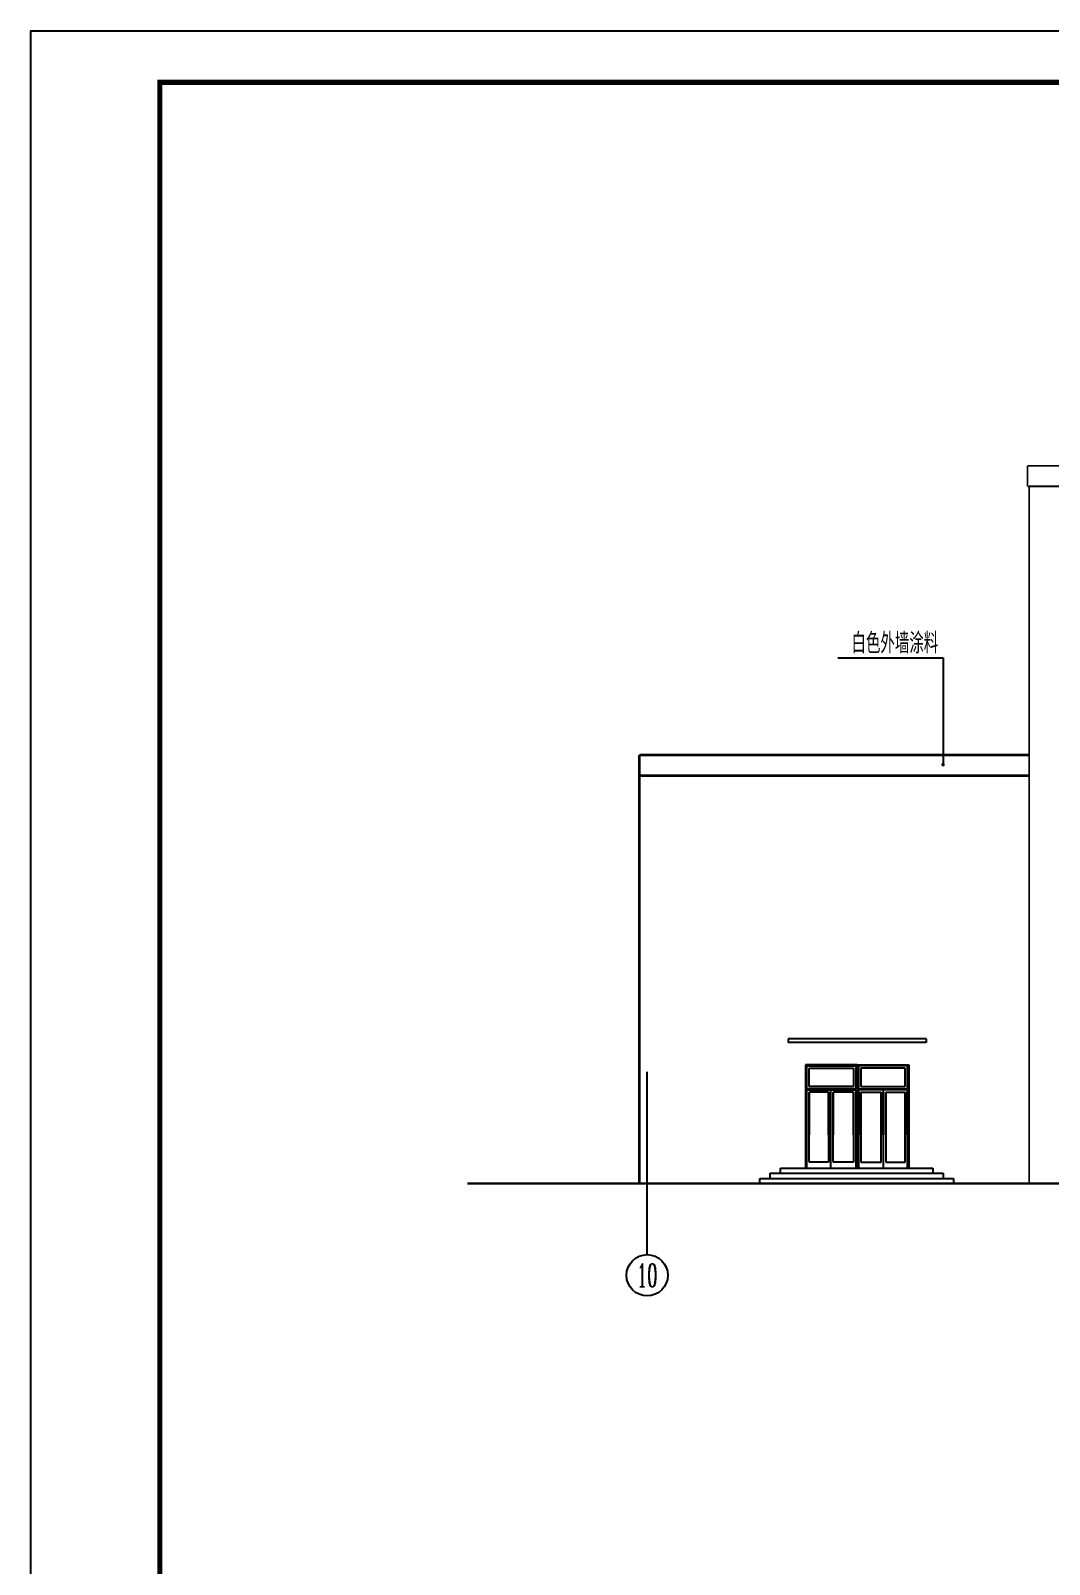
# Model space of a CAD drawing. Extents: x -55219 to 470149, y 494712 to 780039.
# Drawn here: x 78170 to 107758, y 539262 to 583812 of the extents above; entities that cross this region are included whole.
import ezdxf
from ezdxf.enums import TextEntityAlignment as Align

# ---------------------------------------------------------------- set-up
doc = ezdxf.new("R2010")
doc.units = 0
doc.header["$LTSCALE"] = 1500
doc.header["$MEASUREMENT"] = 0
doc.layers.get('0').update_dxf_attribs({"linetype": 'CONTINUOUS'})
for name, color, linetype in [('AXIS_TEXT', 7, 'CONTINUOUS'), ('LVTRY', 6, 'CONTINUOUS'), ('PUB_TITLE', 4, 'CONTINUOUS')]:
    doc.layers.add(name, color=color, linetype=linetype)
doc.styles.add('_HZTXT', font='txt.shx', dxfattribs={"width": 0.8, "bigfont": 'hztxt.shx'})
doc.styles.add('COMPLEX', font='COMPLEX')

# ---------------------------------------------------------------- blocks, each defined once
blk = doc.blocks.new('_AXISO')
blk.add_circle((0, 0), 0.5)
at = {"layer": 'AXIS_TEXT', "style": 'COMPLEX', "width": 1.041667}
blk.add_attdef('A', text='', height=0.56, dxfattribs=at).set_placement((-0.25, -0.28), (0.25, -0.28), align=Align.FIT)

msp = doc.modelspace()

# ---------------------------------------------------------------- linework, layer by layer
at = {"layer": 'LVTRY', "color": 7}
for p, q in [((168726.5, 570573.4), (107176.5, 570573.4)), ((101614, 565590.9), (104671, 565590.9)), ((104671, 565590.9), (104671, 562491)), ((107176.5, 562173.4), (98176.5, 562173.4)), ((102483.9, 554523.4), (100176.5, 554523.4)), ((102483.9, 554423.4), (100176.5, 554423.4)), ((104176.5, 554523.4), (102226.5, 554523.4)), ((104176.5, 554423.4), (102226.5, 554423.4)), ((100676.5, 553773.4), (100676.5, 550773.4)), ((102176.5, 553773.4), (100676.5, 553773.4)), ((100706.5, 553773.4), (100706.5, 553773.4)), ((102176.5, 553773.4), (102176.5, 550773.4)), ((102176.5, 553773.4), (102176.5, 550773.4)), ((102176.5, 553773.4), (102176.5, 550773.4)), ((102176.5, 553773.4), (102176.5, 550773.4)), ((102176.5, 553773.4), (103676.5, 553773.4)), ((103646.5, 553773.4), (103646.5, 553773.4)), ((103676.5, 553773.4), (103676.5, 550773.4)), ((96076.8, 548258.1), (96076.8, 553566.5)), ((100718.5, 553073.4), (100718.5, 553740.4)), ((100718.5, 553740.4), (102134.5, 553740.4)), ((100784.5, 553140.4), (100784.5, 553673.4)), ((100784.5, 553673.4), (102068.5, 553673.4)), ((101444.5, 553673.4), (102068.5, 553673.4)), ((102068.5, 553673.4), (102068.5, 553140.4)), ((102134.5, 553740.4), (102134.5, 553073.4)), ((102218.5, 553740.4), (102218.5, 553073.4)), ((103634.5, 553740.4), (102218.5, 553740.4)), ((102284.5, 553673.4), (102284.5, 553140.4)), ((102908.5, 553673.4), (102284.5, 553673.4)), ((103568.5, 553673.4), (102284.5, 553673.4)), ((103568.5, 553140.4), (103568.5, 553673.4)), ((103634.5, 553073.4), (103634.5, 553740.4)), ((102134.5, 553073.4), (100718.5, 553073.4)), ((100718.5, 553040.4), (102134.5, 553040.4)), ((100718.5, 550773.4), (100718.5, 553040.4)), ((102068.5, 553140.4), (100784.5, 553140.4)), ((101344.5, 552973.4), (100784.5, 552973.4)), ((100784.5, 552973.4), (100784.5, 551740.4)), ((100784.5, 550940.4), (100784.5, 552973.4)), ((101344.5, 552973.4), (101344.5, 550940.4)), ((101344.5, 551740.4), (101344.5, 552973.4)), ((101411.5, 550773.4), (101411.5, 553040.4)), ((102068.5, 553140.4), (101444.5, 553140.4)), ((101478.5, 552973.4), (101478.5, 551740.4)), ((101478.5, 550940.4), (101478.5, 552973.4)), ((102068.5, 552973.4), (101478.5, 552973.4)), ((102068.5, 551740.4), (102068.5, 552973.4)), ((102068.5, 552973.4), (102068.5, 550940.4)), ((102134.5, 553040.4), (102134.5, 550773.4)), ((102218.5, 553073.4), (103634.5, 553073.4)), ((102218.5, 553040.4), (102218.5, 550773.4)), ((103634.5, 553040.4), (102218.5, 553040.4)), ((102284.5, 553140.4), (102908.5, 553140.4)), ((102284.5, 553140.4), (103568.5, 553140.4)), ((102284.5, 552973.4), (102874.5, 552973.4)), ((102284.5, 552973.4), (102284.5, 550940.4)), ((102284.5, 551740.4), (102284.5, 552973.4)), ((102874.5, 550940.4), (102874.5, 552973.4)), ((102874.5, 552973.4), (102874.5, 551740.4)), ((102941.5, 550773.4), (102941.5, 553040.4)), ((103008.5, 551740.4), (103008.5, 552973.4)), ((103008.5, 552973.4), (103008.5, 550940.4)), ((103008.5, 552973.4), (103568.5, 552973.4)), ((103568.5, 550940.4), (103568.5, 552973.4)), ((103568.5, 552973.4), (103568.5, 551740.4)), ((103634.5, 550773.4), (103634.5, 553040.4)), ((99951, 550772.9), (99951.5, 550773.4)), ((99951, 550623.4), (99951, 550772.9)), ((99951.5, 550773.4), (104376, 550773.4)), ((101344.5, 550940.4), (100784.5, 550940.4)), ((102068.5, 550940.4), (101478.5, 550940.4)), ((102284.5, 550940.4), (102874.5, 550940.4)), ((103008.5, 550940.4), (103568.5, 550940.4)), ((104376, 550773.4), (104376.5, 550772.9)), ((104376.5, 550772.9), (104376.5, 550623.4)), ((99351, 550473.4), (104976.5, 550473.4)), ((99351, 550323.4), (99351, 550473.4)), ((99651, 550622.9), (99651.5, 550623.4)), ((99651, 550473.4), (99651, 550622.9)), ((99651.5, 550623.4), (104676, 550623.4)), ((104676, 550623.4), (104676.5, 550622.9)), ((104676.5, 550622.9), (104676.5, 550473.4)), ((104976.5, 550473.4), (104976.5, 550323.4))]:
    msp.add_line(p, q, dxfattribs=at)
at = {"layer": 'LVTRY'}
for p, q in [((100176.5, 554523.4), (100176.5, 554423.4)), ((104176.5, 554523.4), (104176.5, 554423.4))]:
    msp.add_line(p, q, dxfattribs=at)
at = {"layer": 'LVTRY', "color": 7}
for points, const_width in [([(107126.5, 571173.4), (107126.5, 570573.4)], 50), ([(107176.5, 571173.4), (107126.5, 571173.4)], 50), ([(168726.5, 571173.4), (107176.5, 571173.4)], 50), ([(107126.5, 570573.4), (107176.5, 570573.4)], 50), ([(107176.5, 570573.4), (107176.5, 550323.4)], 50), ([(95851.8, 562773.4), (95851.8, 550323.4)], 75), ([(107176.5, 562773.4), (95851.8, 562773.4)], 75), ([(107176.5, 562173.4), (95851.8, 562173.4)], 75), ([(168810.4, 550323.4), (90851.2, 550323.4)], 75)]:
    msp.add_lwpolyline(points, dxfattribs=dict(at, const_width=const_width))
at = {"layer": 'LVTRY', "color": 7, "const_width": 49.8}
msp.add_lwpolyline([(104696.1, 562491, -1), (104645.9, 562491, -1)], format="xyb", close=True, dxfattribs=at)
at = {"layer": 'PUB_TITLE'}
msp.add_lwpolyline([(78169.5, 494711.6), (78169.5, 583811.6), (204319.5, 583811.6), (204319.5, 494711.6)], close=True, dxfattribs=at)
at = {"layer": 'PUB_TITLE', "const_width": 150}
msp.add_lwpolyline([(81919.5, 496211.6), (202819.5, 496211.6), (202819.5, 582311.6), (81919.5, 582311.6)], close=True, dxfattribs=at)

# ---------------------------------------------------------------- block references
at = {"layer": 'LVTRY', "color": 7}
ref = msp.add_blockref('_AXISO', (96076.8, 547658.1), dxfattribs=dict(at, xscale=1200, yscale=1200, zscale=1200, rotation=180))
ref.add_attrib('A', '10', dxfattribs={"layer": 'AXIS_TEXT', "height": 672, "rotation": 360, "style": 'COMPLEX', "width": 0.646552}).set_placement((95776.8, 547322.1), (96376.8, 547322.1), align=Align.FIT)

# ---------------------------------------------------------------- texts
at = {"layer": 'LVTRY', "color": 7, "style": '_HZTXT', "width": 0.7}
msp.add_text('白色外墙涂料', height=600, dxfattribs=at).set_placement((102012.5, 565719.6))

doc.saveas('drawing.dxf')
